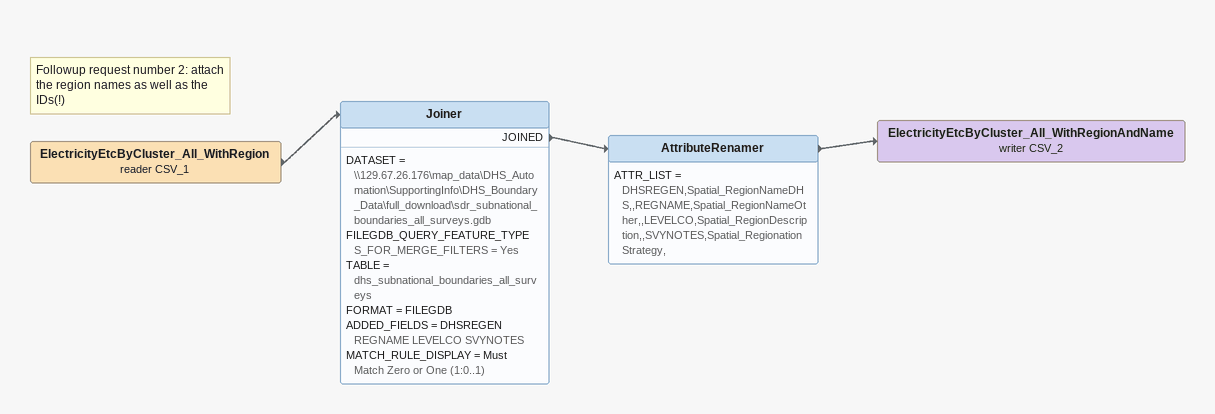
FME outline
Note: Followup request number 2: attach the region names as well as the IDs(!)
ElectricityEtcByCluster_All_WithRegion (reader CSV_1)
    -> Joiner
Joiner
    DATASET = \\129.67.26.176\map_data\DHS_Automation\SupportingInfo\DHS_Boundary_Data\full_download\sdr_subnational_boundaries_all_surveys.gdb
    FILEGDB_QUERY_FEATURE_TYPES_FOR_MERGE_FILTERS = Yes
    TABLE = dhs_subnational_boundaries_all_surveys
    FORMAT = FILEGDB
    ADDED_FIELDS = DHSREGEN REGNAME LEVELCO SVYNOTES
    MATCH_RULE_DISPLAY = Must Match Zero or One (1:0..1)
    JOINED -> AttributeRenamer
AttributeRenamer
    ATTR_LIST = DHSREGEN,Spatial_RegionNameDHS,,REGNAME,Spatial_RegionNameOther,,LEVELCO,Spatial_RegionDescription,,SVYNOTES,Spatial_RegionationStrategy,
    -> ElectricityEtcByCluster_All_WithRegionAndName (writer CSV_2)
ElectricityEtcByCluster_All_WithRegionAndName (writer CSV_2)
